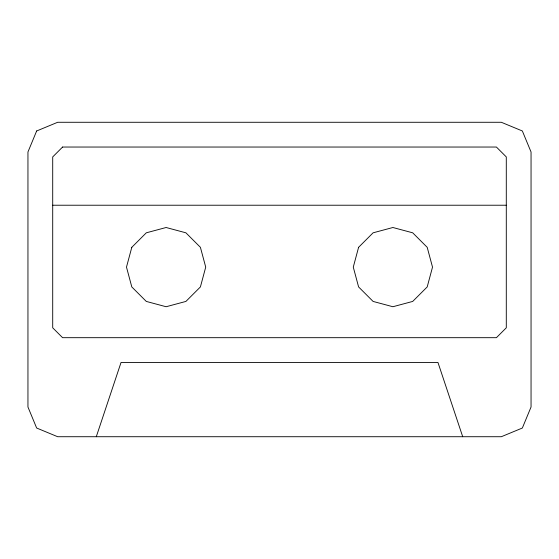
<?xml version="1.0" encoding="UTF-8"?>
<svg xmlns="http://www.w3.org/2000/svg" width="559" height="559" viewBox="0 0 559 559"><rect width="100%" height="100%" fill="white"/><g stroke="black" fill="none" stroke-linecap="round" stroke-linejoin="round"><path stroke-width="0.84" d="M96.288 436.719L121.044 362.442L437.956 362.442L462.712 436.719M52.707 205.223L506.293 205.223M131.798 247.316L126.488 267.118L131.798 286.928L146.297 301.427L166.107 306.737L185.909 301.427L200.408 286.928L205.719 267.118L200.408 247.316L185.909 232.817L166.107 227.506L146.297 232.817L131.798 247.316M358.592 247.316L353.281 267.118L358.592 286.928L373.091 301.427L392.893 306.737L412.703 301.427L427.202 286.928L432.512 267.118L427.202 247.316L412.703 232.817L392.893 227.506L373.091 232.817L358.592 247.316M36.649 130.981L27.95 151.992L27.95 407.008L36.649 428.019L57.661 436.719L501.339 436.719L522.351 428.019L531.05 407.008L531.05 151.992L522.351 130.981L501.339 122.281L57.661 122.281L36.649 130.981M62.587 147.038L52.707 156.918L52.707 327.805L62.587 337.685L496.413 337.685L506.293 327.805L506.293 156.918L496.413 147.038L62.587 147.038"/></g></svg>
